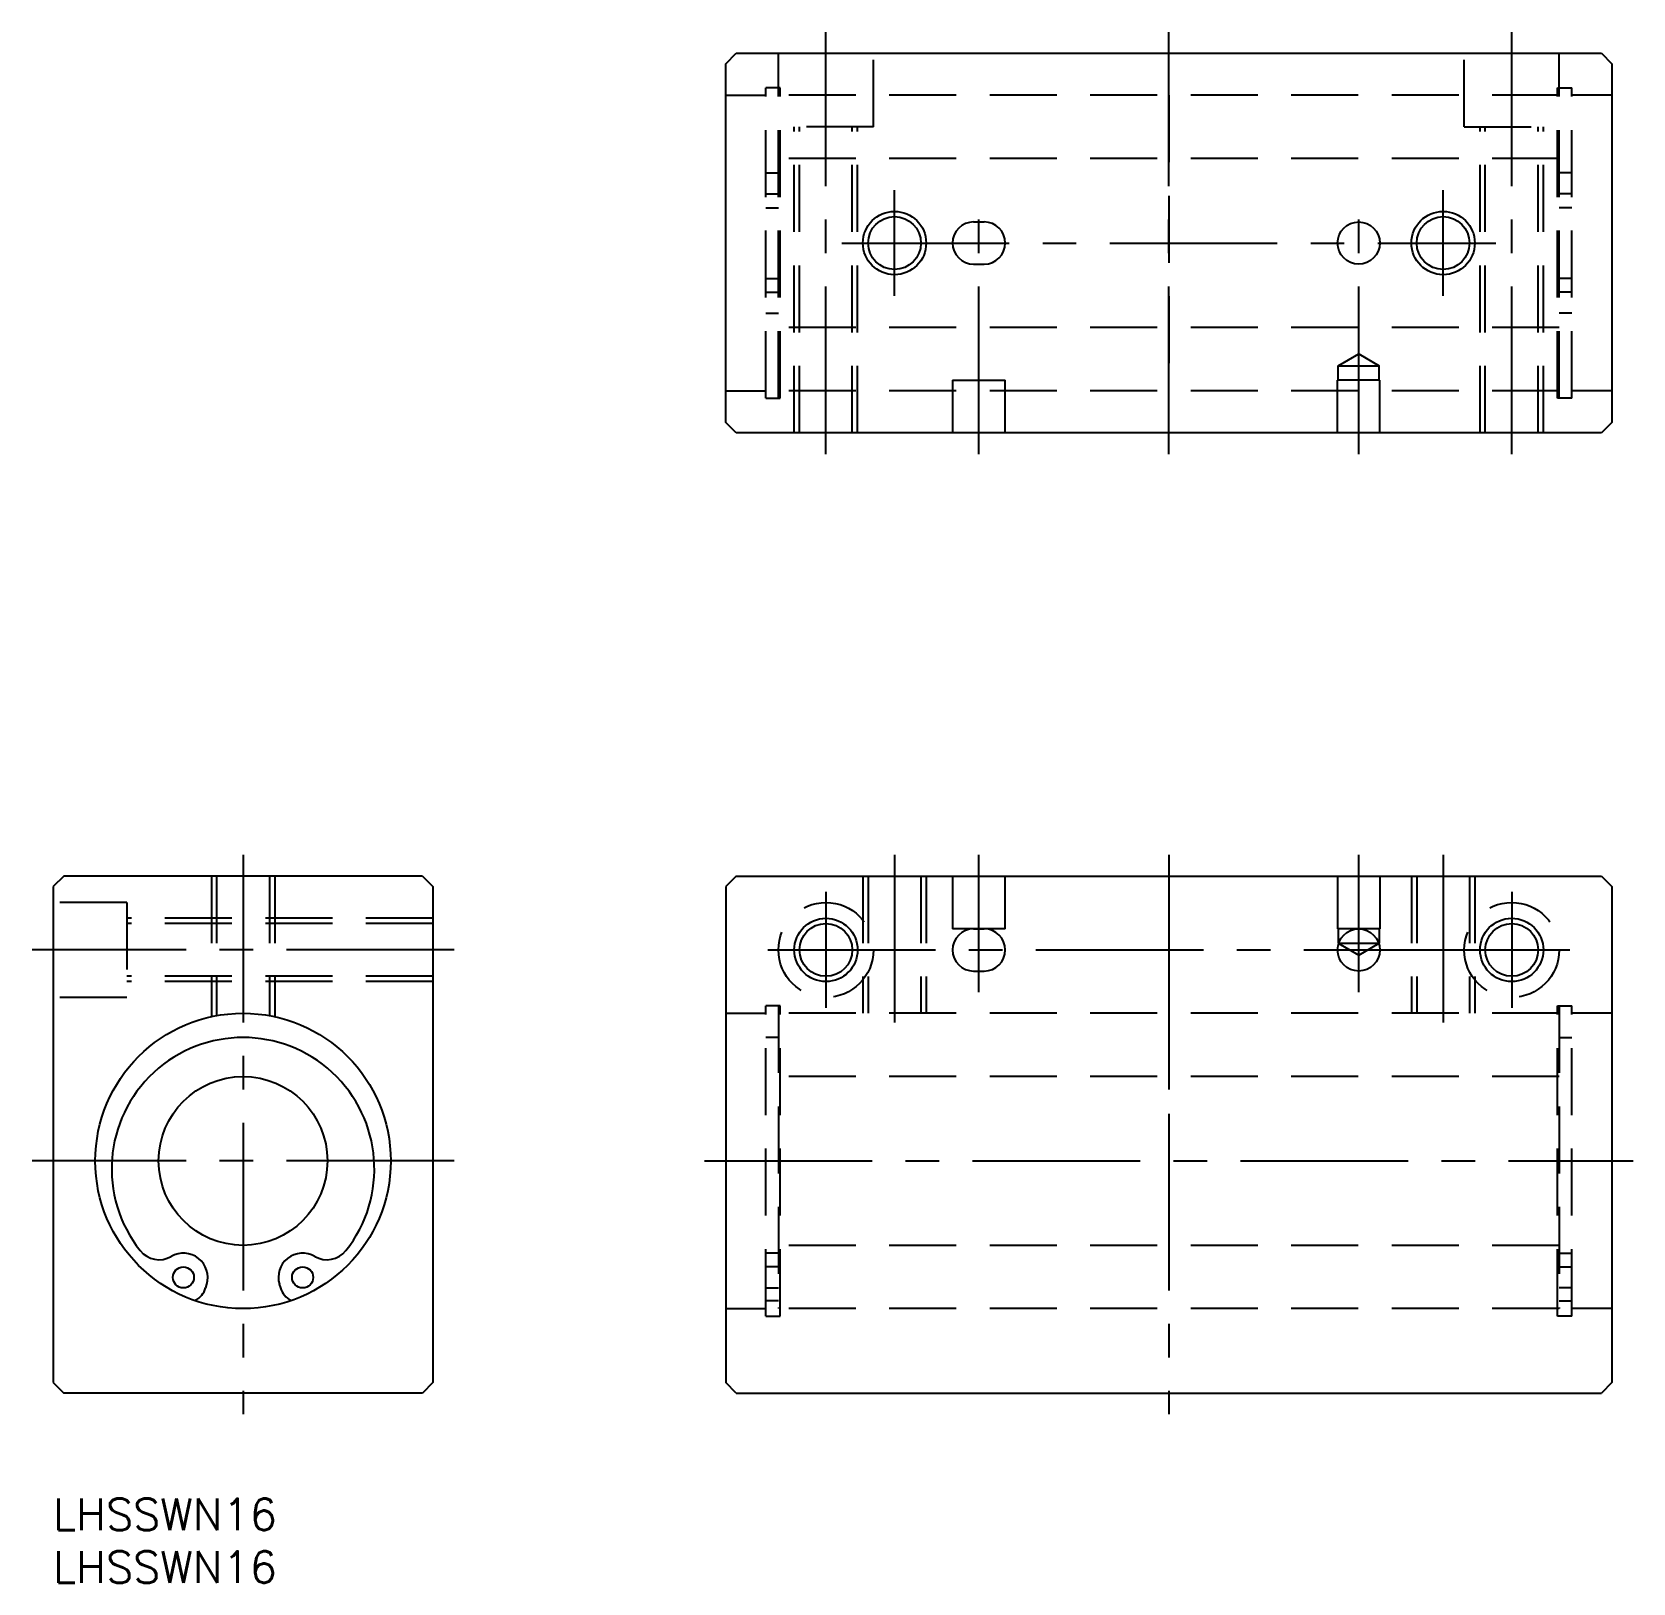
# Model space of a CAD drawing. Extents: x -2 to 150, y -8 to 139.
import ezdxf

# ---------------------------------------------------------------- set-up
doc = ezdxf.new("R2010")
doc.units = 0
doc.header["$LTSCALE"] = 0.5
doc.linetypes.add('CENTER', pattern=[50.8, 31.75, -6.35, 6.35, -6.35])
doc.linetypes.add('DASHED', pattern=[19.05, 12.7, -6.35])
doc.layers.get('0').update_dxf_attribs({"linetype": 'CONTINUOUS'})
for name, color, linetype in [('MSM_CENTER', 1, 'CENTER'), ('MSM_CONTINUOUS', 7, 'CONTINUOUS'), ('MSM_DASHED', 4, 'DASHED'), ('MSM_NARROW', 5, 'CONTINUOUS'), ('MSM_PART_NUMBER', 7, 'CONTINUOUS')]:
    doc.layers.add(name, color=color, linetype=linetype)
doc.styles.get("Standard").update_dxf_attribs({"font": 'txt.shx', "height": 3, "bigfont": 'bigfont.shx'})

# ---------------------------------------------------------------- blocks, each defined once
blk = doc.blocks.new('*U15')
at = {"layer": 'MSM_PART_NUMBER'}
blk.add_text('LHSSWN16', height=3, dxfattribs=at).set_placement((0, -3))
blk = doc.blocks.new('*U16')
at = {"layer": 'MSM_PART_NUMBER'}
blk.add_text('LHSSWN16', height=3, dxfattribs=at).set_placement((0, -8))

msp = doc.modelspace()

# ---------------------------------------------------------------- linework, layer by layer
at = {"color": 7, "linetype": 'CONTINUOUS'}
for p, q in [((63.75, 136), (64.75, 137)), ((64.75, 137), (146.75, 137)), ((146.75, 137), (147.75, 136)), ((63.75, 102), (63.75, 136)), ((147.75, 136), (147.75, 102)), ((87.25, 121), (88.25, 121)), ((87.25, 117), (88.25, 117)), ((64.75, 101), (63.75, 102)), ((147.75, 102), (146.75, 101)), ((146.75, 101), (64.75, 101)), ((1, 59), (0, 58)), ((0, 58), (0, 11)), ((35, 59), (1, 59)), ((35, 59), (36, 58)), ((36, 58), (36, 11)), ((64.75, 59), (63.75, 58)), ((63.75, 58), (63.75, 11)), ((64.75, 59), (146.75, 59)), ((146.75, 59), (147.75, 58)), ((147.75, 58), (147.75, 11)), ((87.25, 54), (88.25, 54)), ((87.25, 50), (88.25, 50)), ((0, 11), (1, 10)), ((36, 11), (35, 10)), ((64.75, 10), (63.75, 11)), ((147.75, 11), (146.75, 10)), ((35, 10), (1, 10)), ((64.75, 10), (146.75, 10))]:
    msp.add_line(p, q, dxfattribs=at)
at = {"color": 12, "linetype": 'CONTINUOUS'}
msp.add_line((0, 34.5), (0, 34.5), dxfattribs=at)
at = {"color": 7, "linetype": 'CONTINUOUS'}
for centre, radius in [((79.75, 119), 2.5), ((131.75, 119), 2.5), ((123.75, 119), 2), ((73.25, 52), 2.5), ((123.75, 52), 2), ((138.25, 52), 2.5)]:
    msp.add_circle(centre, radius, dxfattribs=at)
for centre, start, end in [((87.25, 119), 90, 270), ((88.25, 119), 270, 90), ((87.25, 52), 90, 270), ((88.25, 52), 270, 90)]:
    msp.add_arc(centre, 2, start, end, dxfattribs=at)
at = {"layer": 'MSM_CENTER'}
for p, q in [((73.25, 99), (73.25, 139)), ((105.75, 99), (105.75, 139)), ((138.25, 99), (138.25, 139)), ((79.75, 114), (79.75, 124)), ((87.75, 99), (87.75, 123)), ((123.75, 99), (123.75, 123)), ((131.75, 114), (131.75, 124)), ((74.75, 119), (136.75, 119)), ((18, 61), (18, 8)), ((79.75, 61), (79.75, 45)), ((87.75, 48), (87.75, 61)), ((105.75, 61), (105.75, 8)), ((123.75, 48), (123.75, 61)), ((131.75, 61), (131.75, 45)), ((73.25, 57.5), (73.25, 46.5)), ((138.25, 57.5), (138.25, 46.5)), ((38, 52), (-2, 52)), ((67.75, 52), (138.25, 52)), ((132.75, 52), (143.75, 52)), ((38, 32), (-2, 32)), ((61.75, 32), (149.75, 32))]:
    msp.add_line(p, q, dxfattribs=at)
at = {"layer": 'MSM_CONTINUOUS'}
for p, q in [((14.46, 19.97), (14.56, 20.31)), ((21.44, 20.31), (21.54, 19.97))]:
    msp.add_line(p, q, dxfattribs=at)
for centre, radius in [((18, 32), 14), ((18, 32), 8), ((12.35, 20.96), 1), ((23.65, 20.96), 1)]:
    msp.add_circle(centre, radius, dxfattribs=at)
for centre, radius, start, end in [((18, 31.25), 12.45, 321.589, 218.411), ((10.05, 24.94), 2.3, 218.411, 300.0471), ((12.35, 20.96), 2.3, 343.5829, 120.0471), ((23.65, 20.96), 2.3, 59.9529, 196.4171), ((25.95, 24.94), 2.3, 239.9529, 321.589), ((12.54, 20.54), 2, 297.3274, 343.5829), ((23.46, 20.54), 2, 196.4171, 242.6726)]:
    msp.add_arc(centre, radius, start, end, dxfattribs=at)
at = {"layer": 'MSM_DASHED'}
for p, q in [((68.75, 104.3), (68.75, 137)), ((77.75, 130), (77.75, 137)), ((133.75, 130), (133.75, 137)), ((142.75, 104.3), (142.75, 137)), ((67.55, 104.3), (67.55, 133.7)), ((68.9, 133.7), (67.55, 133.7)), ((68.9, 104.3), (68.9, 133.7)), ((142.6, 133.7), (143.95, 133.7)), ((142.6, 104.3), (142.6, 133.7)), ((143.95, 104.3), (143.95, 133.7)), ((63.75, 133), (67.55, 133)), ((142.75, 133), (68.75, 133)), ((105.75, 133), (105.75, 105)), ((147.75, 133), (143.95, 133)), ((77.75, 130), (68.75, 130)), ((70.25, 101), (70.25, 130)), ((70.75, 101), (70.75, 130)), ((75.75, 101), (75.75, 130)), ((76.25, 101), (76.25, 130)), ((133.75, 130), (142.75, 130)), ((135.25, 101), (135.25, 130)), ((135.75, 101), (135.75, 130)), ((140.75, 101), (140.75, 130)), ((141.25, 101), (141.25, 130)), ((142.75, 127), (68.75, 127)), ((67.55, 125.65), (68.75, 125.65)), ((143.95, 125.65), (142.75, 125.65)), ((67.55, 123.65), (68.75, 123.65)), ((143.95, 123.65), (142.75, 123.65)), ((67.55, 122.35), (68.75, 122.35)), ((143.95, 122.35), (142.75, 122.35)), ((67.55, 115.65), (68.75, 115.65)), ((143.95, 115.65), (142.75, 115.65)), ((67.55, 114.35), (68.75, 114.35)), ((143.95, 114.35), (142.75, 114.35)), ((67.55, 112.35), (68.75, 112.35)), ((143.95, 112.35), (142.75, 112.35)), ((142.75, 111), (68.75, 111)), ((121.8, 107.37), (123.75, 108.5)), ((123.75, 108.5), (125.7, 107.37)), ((121.8, 106), (121.8, 107.37)), ((121.8, 107.37), (125.7, 107.37)), ((125.7, 106), (125.7, 107.37)), ((63.75, 105), (67.55, 105)), ((142.75, 105), (68.75, 105)), ((85.25, 106), (85.25, 101)), ((85.25, 106), (90.25, 106)), ((90.25, 101), (90.25, 106)), ((121.75, 101), (121.75, 106)), ((125.75, 106), (121.75, 106)), ((125.75, 101), (125.75, 106)), ((147.75, 105), (143.95, 105)), ((67.55, 104.3), (68.9, 104.3)), ((143.95, 104.3), (142.6, 104.3)), ((15, 59), (15, 45.68)), ((15.5, 59), (15.5, 45.77)), ((20.5, 59), (20.5, 45.77)), ((21, 59), (21, 45.68)), ((76.75, 59), (76.75, 46)), ((77.25, 59), (77.25, 46)), ((82.25, 59), (82.25, 46)), ((82.75, 59), (82.75, 46)), ((85.25, 59), (85.25, 54)), ((90.25, 54), (90.25, 59)), ((121.75, 59), (121.75, 54)), ((125.75, 59), (125.75, 54)), ((128.75, 59), (128.75, 46)), ((129.25, 59), (129.25, 46)), ((134.25, 59), (134.25, 46)), ((134.75, 59), (134.75, 46)), ((7, 56.5), (0, 56.5)), ((7, 56.5), (7, 47.5)), ((36, 55), (7, 55)), ((36, 54.5), (7, 54.5)), ((90.25, 54), (85.25, 54)), ((125.75, 54), (121.75, 54)), ((121.8, 54), (121.8, 52.63)), ((125.7, 54), (125.7, 52.63)), ((121.8, 52.63), (123.75, 51.5)), ((121.8, 52.63), (125.7, 52.63)), ((123.75, 51.5), (125.7, 52.63)), ((36, 49.5), (7, 49.5)), ((36, 49), (7, 49)), ((7, 47.5), (0, 47.5)), ((63.75, 46), (67.55, 46)), ((67.55, 17.3), (67.55, 46.7)), ((68.9, 46.7), (67.55, 46.7)), ((68.75, 46.7), (68.75, 18)), ((142.75, 46), (68.75, 46)), ((68.9, 17.3), (68.9, 46.7)), ((105.75, 46), (105.75, 18)), ((142.6, 17.3), (142.6, 46.7)), ((142.6, 46.7), (143.95, 46.7)), ((142.75, 46.7), (142.75, 18)), ((143.95, 17.3), (143.95, 46.7)), ((147.75, 46), (143.95, 46)), ((68.75, 43.7), (67.55, 43.7)), ((142.75, 43.7), (143.95, 43.7)), ((142.75, 40), (68.75, 40)), ((68.75, 23.26), (67.55, 23.26)), ((142.75, 24), (68.75, 24)), ((142.75, 23.26), (143.95, 23.26)), ((68.75, 21.96), (67.55, 21.96)), ((142.75, 21.96), (143.95, 21.96)), ((67.55, 19.96), (68.75, 19.96)), ((143.95, 19.96), (142.75, 19.96)), ((68.75, 18.73), (67.55, 18.73)), ((142.75, 18.73), (143.95, 18.73)), ((63.75, 18), (67.55, 18)), ((67.55, 17.3), (68.9, 17.3)), ((142.75, 18), (68.75, 18)), ((143.95, 17.3), (142.6, 17.3)), ((147.75, 18), (143.95, 18))]:
    msp.add_line(p, q, dxfattribs=at)
for centre in [(73.25, 52), (138.25, 52)]:
    msp.add_circle(centre, 4.5, dxfattribs=at)
at = {"layer": 'MSM_NARROW'}
for centre in [(79.75, 119), (131.75, 119), (73.25, 52), (138.25, 52)]:
    msp.add_circle(centre, 3, dxfattribs=at)

# ---------------------------------------------------------------- block references
at = {"layer": 'MSM_CONTINUOUS'}
for name in ['*U15', '*U16']:
    msp.add_blockref(name, (0, 0), dxfattribs=at)

doc.saveas('drawing.dxf')
